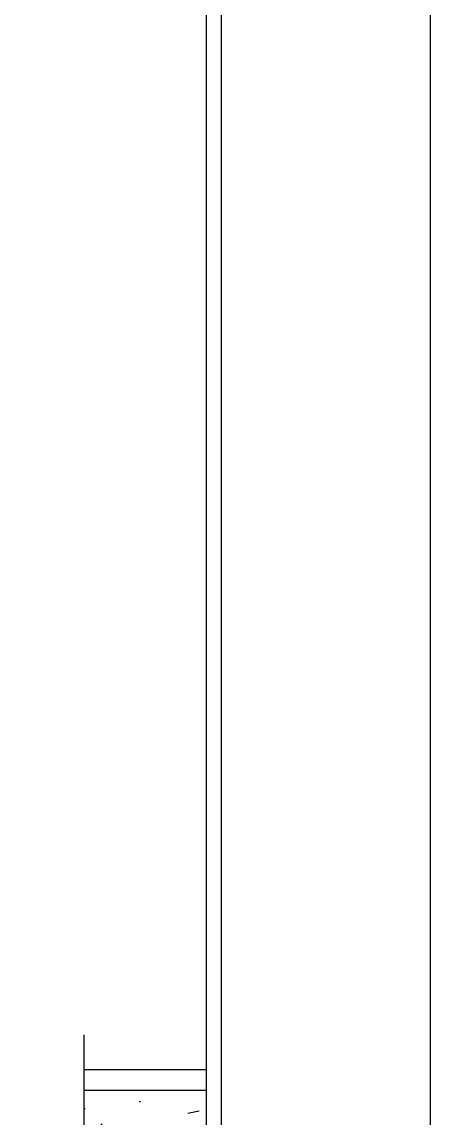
# Model space of a CAD drawing. Header units: metres. Extents: x 198 to 412, y -54 to 17.
# Drawn here: x 259.623 to 260.023, y 5.617 to 6.689 of the extents above; entities that cross this region are included whole.
import ezdxf

# ---------------------------------------------------------------- set-up
doc = ezdxf.new("R2010")
doc.units = ezdxf.units.M
doc.header["$LTSCALE"] = 10
for name, color, linetype in [('02', 2, 'Continuous'), ('A-Autos', 254, 'Continuous'), ('A-MUROS', 6, 'Continuous'), ('HT-253', 253, 'Continuous'), ('TM-REVOQUE', 2, 'Continuous')]:
    doc.layers.add(name, color=color, linetype=linetype)

msp = doc.modelspace()

# ---------------------------------------------------------------- hatches: boundary and pattern name
at = {"layer": 'HT-253'}
h = msp.add_hatch(dxfattribs=at)
h.set_pattern_fill('AR-CONC', color=256, scale=0.0007, angle=90)
h.set_pattern_definition([(140, (-288.50398, -11773.46669), (0.0111573599, 0.1275292683), [0.013335, -0.146685]), (85, (-288.50398, -11773.46669), (-0.1337397917, -0.024670395), [0.010668, -0.1173484089]), (190.4514447, (-288.50305, -11773.45606), (-0.1225824263, 0.102858873), [0.0113330062, -0.1246631712]), (136.1842, (-288.53954, -11773.46669), (0.0294296296, 0.1897553286), [0.0200025, -0.2200275]), (186.6355576, (-288.53709, -11773.45088), (-0.1731982872, 0.1661828938), [0.0169995162, -0.1869949257]), (81.1841512, (-288.53954, -11773.4667), (-0.1731982872, 0.166182894), [0.016001977, -0.1760218123]), (111, (-288.53065, -11773.44891), (0.0715856387, 0.1061300739), [0.013335, -0.146685]), (56, (-288.53065, -11773.44891), (-0.1289315763, 0.0432614198), [0.010668, -0.117348]), (161.451445, (-288.52468, -11773.44007), (-0.0573459382, 0.1493914935), [0.0113330062, -0.1246629563]), (127.5, (-288.50398, -11773.46669), (-0.05918852721, 0.00216202228), [0, -0.1159256, 0, -0.119126, 0, -0.1177925]), (97.5, (-288.50398, -11773.46669), (-0.07012640237, 0.04677376376), [0, -0.0679196, 0, -0.1132586, 0, -0.0448945]), (57.5, (-288.50398, -11773.50634), (0.0040101208, 0.09491341662), [0, -0.04445, 0, -0.138684, 0, -0.184023]), (47.5, (-288.50398, -11773.52412), (-0.0177985437, 0.10369042697), [0, -0.057785, 0, -0.0921004, 0, -0.130683])])
h.paths.add_polyline_path([(259.8033, 5.5946), (259.8033, 5.6446), (259.6837, 5.6446), (259.6837, 5.5946)])

# ---------------------------------------------------------------- linework, layer by layer
at = {"color": 2}
for p, q in [((259.6837, 5.6646), (259.803, 5.6646)), ((259.6837, 5.6446), (259.803, 5.6446))]:
    msp.add_line(p, q, dxfattribs=at)
at = {"layer": '02', "color": 3, "elevation": 0}
msp.add_lwpolyline([(259.6837, 5.6987), (259.6837, 5.5394), (259.7462, 5.5186), (259.6229, 5.5186), (259.6842, 5.5001), (259.6842, 5.339)], dxfattribs=at)
at = {"layer": 'A-Autos'}
for p in [(259.6837, 5.6646), (259.7686, 5.6646)]:
    msp.add_line(p, (259.7686, 5.6646), dxfattribs=at)
at = {"layer": 'A-MUROS'}
msp.add_line((259.8183, 5.5946), (259.8183, 8.9946), dxfattribs=at)
msp.add_lwpolyline([(259.8183, 5.5946), (259.8183, 8.9946), (260.0225, 8.9946), (260.0225, 5.5946), (259.823, 5.5946)], close=True, dxfattribs=at)
at = {"layer": 'TM-REVOQUE'}
msp.add_line((259.8033, 8.9946), (259.8033, 5.5946), dxfattribs=at)

doc.saveas('drawing.dxf')
